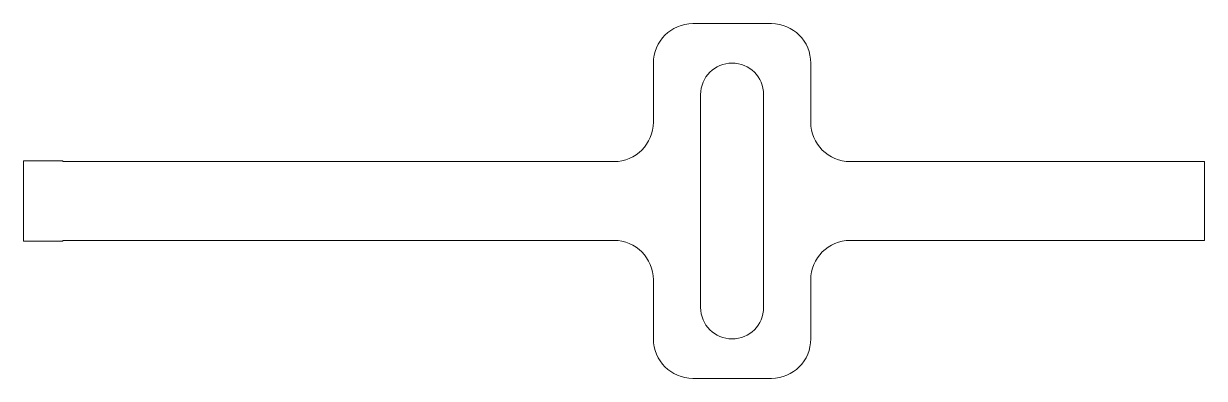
# Model space of a CAD drawing. Header units: inches. Extents: x -36 to 24, y -9 to 9.
import ezdxf

# ---------------------------------------------------------------- set-up
doc = ezdxf.new("R2010")
doc.units = ezdxf.units.IN
doc.header["$MEASUREMENT"] = 0
doc.layers.add('6', color=7, linetype='CONTINUOUS', true_color=0xffffff)
doc.layers.add('7', color=7, linetype='CONTINUOUS', true_color=0xffffff)

msp = doc.modelspace()

# ---------------------------------------------------------------- linework, layer by layer
at = {"layer": '6', "color": 163, "linetype": 'CONTINUOUS', "lineweight": 18}
for p, q in [((-2, 9, 4.06), (2, 9, 4.06)), ((-4, 4, 4.06), (-4, 7, 4.06)), ((4, 7, 4.06), (4, 4, 4.06)), ((-36, -2.03, 4.06), (-36, 2.03, 4.06)), ((-34, 2.03, 4.06), (-36, 2.03, 4.06)), ((-34, 2, 4.06), (-34, 2.03, 4.06)), ((-34, 2, 4.06), (-6, 2, 4.06)), ((6, 2, 4.06), (24, 2, 4.06)), ((24, 2, 4.06), (24, -2, 4.06)), ((-36, -2.03, 4.06), (-34, -2.03, 4.06)), ((-6, -2, 4.06), (-34, -2, 4.06)), ((-34, -2, 4.06), (-34, -2.03, 4.06)), ((24, -2, 4.06), (6, -2, 4.06)), ((-4, -7, 4.06), (-4, -4, 4.06)), ((4, -4, 4.06), (4, -7, 4.06)), ((2, -9, 4.06), (-2, -9, 4.06))]:
    msp.add_line(p, q, dxfattribs=at)
for centre, start, end in [((-2, 7, 4.06), 90, 180), ((2, 7, 4.06), 0, 90), ((-2, -7, 4.06), 180, 270), ((2, -7, 4.06), 270, 0)]:
    msp.add_arc(centre, 2, start, end, dxfattribs=at)
at = {"layer": '6', "color": 163, "linetype": 'CONTINUOUS', "lineweight": 18, "extrusion": (0, 0, -1)}
for centre, start, end in [((6, 4, -4.06), 180, 270), ((-6, 4, -4.06), 270, 0), ((6, -4, -4.06), 90, 180), ((-6, -4, -4.06), 360, 90)]:
    msp.add_arc(centre, 2, start, end, dxfattribs=at)
at = {"layer": '7', "color": 150, "linetype": 'CONTINUOUS', "lineweight": 18}
for p, q in [((-1.6, 5.4, 4.06), (-1.6, -5.4, 4.06)), ((1.6, -5.4, 4.06), (1.6, 5.4, 4.06))]:
    msp.add_line(p, q, dxfattribs=at)
at = {"layer": '7', "color": 150, "linetype": 'CONTINUOUS', "lineweight": 18, "extrusion": (0, 0, -1)}
for centre, start, end in [((0, 5.4, -4.06), 0, 180), ((0, -5.4, -4.06), 180, 0)]:
    msp.add_arc(centre, 1.6, start, end, dxfattribs=at)

doc.saveas('drawing.dxf')
